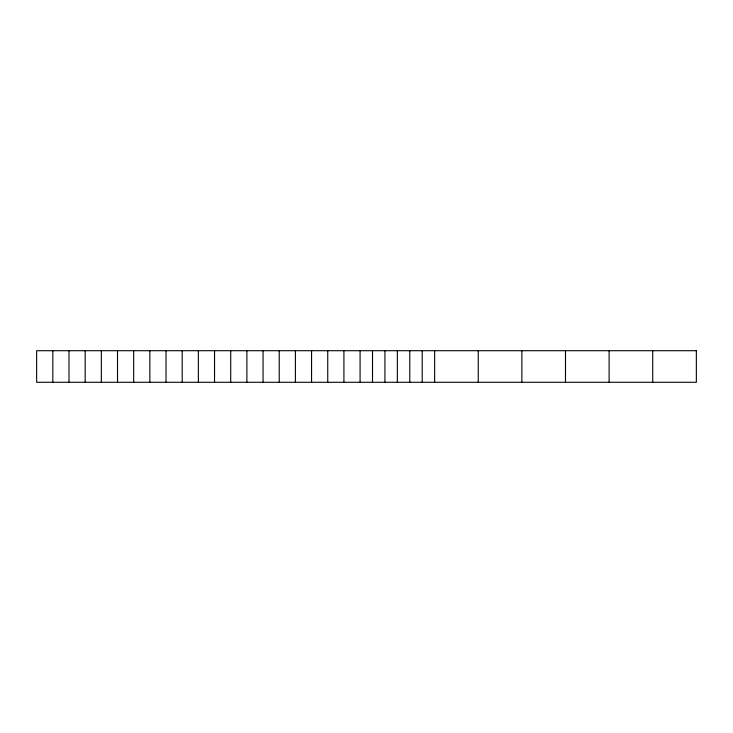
<?xml version="1.0" encoding="UTF-8"?>
<svg xmlns="http://www.w3.org/2000/svg" width="733" height="733" viewBox="0 0 733 733"><rect width="100%" height="100%" fill="white"/><g stroke="black" fill="none" stroke-linecap="round" stroke-linejoin="round"><path stroke-width="1.1" d="M652.727 350.713L652.727 382.287M609.114 350.713L609.114 382.287M565.491 350.713L565.491 382.287M521.869 350.713L521.869 382.287M478.255 350.713L478.255 382.287M434.632 350.713L434.632 382.287M422.208 350.713L422.208 382.287M409.784 350.713L409.784 382.287M397.359 350.713L397.359 382.287M384.935 350.713L384.935 382.287M372.511 350.713L372.511 382.287M360.086 350.713L360.086 382.287M343.914 350.713L343.914 382.287M327.743 350.713L327.743 382.287M311.571 350.713L311.571 382.287M295.399 350.713L295.399 382.287M279.227 350.713L279.227 382.287M263.055 350.713L263.055 382.287M246.884 350.713L246.884 382.287M230.712 350.713L230.712 382.287M214.54 350.713L214.54 382.287M198.368 350.713L198.368 382.287M182.196 350.713L182.196 382.287M166.024 350.713L166.024 382.287M149.853 350.713L149.853 382.287M133.681 350.713L133.681 382.287M117.509 350.713L117.509 382.287M101.337 350.713L101.337 382.287M85.165 350.713L85.165 382.287M68.994 350.713L68.994 382.287M52.822 350.713L52.822 382.287M696.35 350.713L36.65 350.713L36.65 382.287L696.35 382.287L696.35 350.713"/></g></svg>
